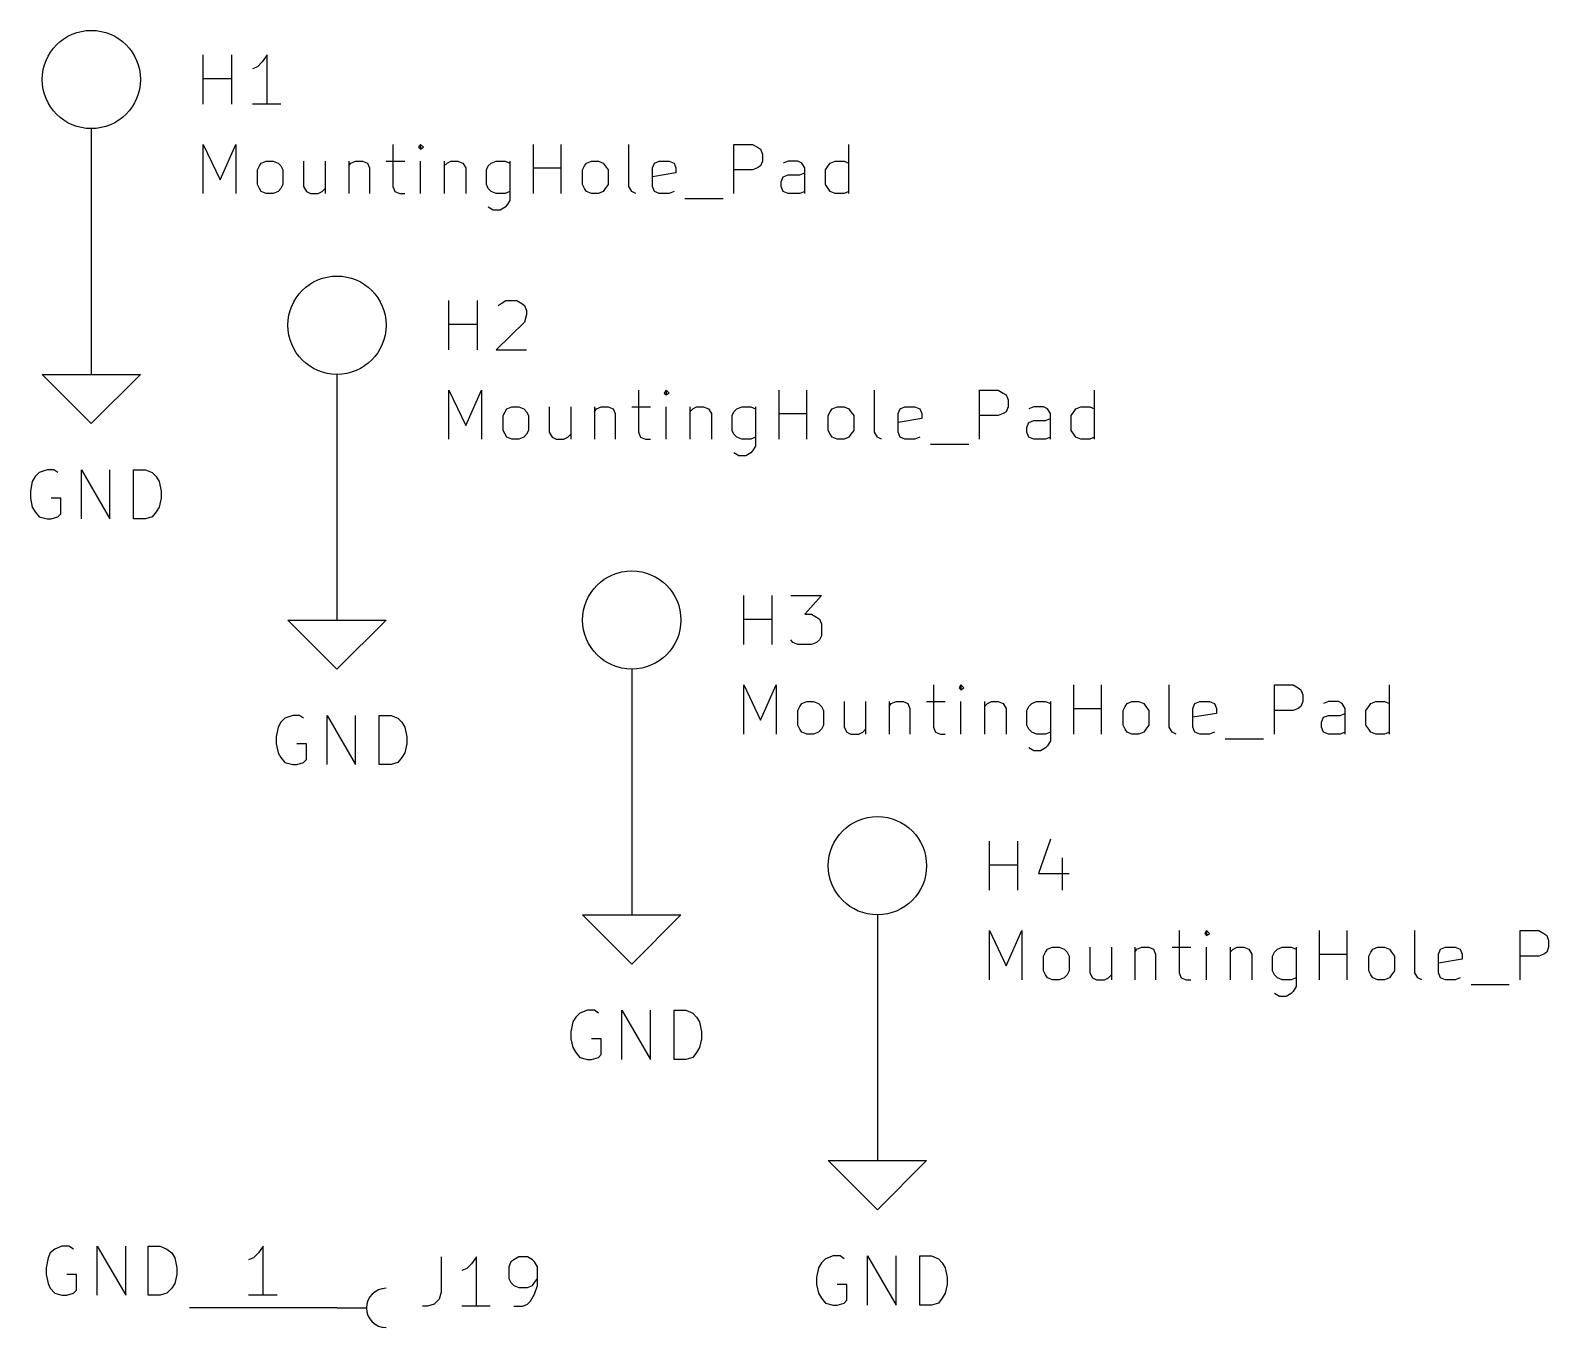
# Model space of a CAD drawing. Extents: x 0.4 to 11.3, y -7.9 to -0.4.
# Drawn here: x 6.438 to 7.983, y -4.07 to -2.75 of the extents above; entities that cross this region are included whole.
import ezdxf

# ---------------------------------------------------------------- set-up
doc = ezdxf.new("R2010")
doc.units = 0
doc.header["$MEASUREMENT"] = 0
for name, color, linetype in [('BLACK', 7, 'CONTINUOUS'), ('CYAN2', 4, 'CONTINUOUS'), ('GREEN2', 3, 'CONTINUOUS'), ('RED2', 1, 'CONTINUOUS')]:
    doc.layers.add(name, color=color, linetype=linetype)

msp = doc.modelspace()

# ---------------------------------------------------------------- linework, layer by layer
at = {"layer": 'BLACK', "linetype": 'CONTINUOUS'}
for p, q in [((6.456, -3.999), (6.454, -4.009)), ((6.458, -3.994), (6.456, -3.999)), ((6.463, -3.99), (6.458, -3.994)), ((6.47, -3.987), (6.463, -3.99)), ((6.477, -3.987), (6.47, -3.987)), ((6.482, -3.99), (6.477, -3.987)), ((6.506, -4.037), (6.506, -3.987)), ((6.506, -3.987), (6.535, -4.037)), ((6.535, -4.037), (6.535, -3.987)), ((6.558, -4.037), (6.558, -3.987)), ((6.558, -3.987), (6.57, -3.987)), ((6.57, -3.987), (6.577, -3.99)), ((6.577, -3.99), (6.582, -3.994)), ((6.582, -3.994), (6.585, -3.999)), ((6.585, -3.999), (6.587, -4.009)), ((6.454, -4.009), (6.454, -4.016)), ((6.454, -4.016), (6.456, -4.025)), ((6.485, -4.016), (6.475, -4.016)), ((6.485, -4.032), (6.485, -4.016)), ((6.587, -4.016), (6.585, -4.025)), ((6.587, -4.009), (6.587, -4.016)), ((6.456, -4.025), (6.458, -4.03)), ((6.458, -4.03), (6.463, -4.035)), ((6.482, -4.035), (6.485, -4.032)), ((6.582, -4.03), (6.577, -4.035)), ((6.585, -4.025), (6.582, -4.03)), ((6.463, -4.035), (6.47, -4.037)), ((6.47, -4.037), (6.475, -4.037)), ((6.475, -4.037), (6.482, -4.035)), ((6.57, -4.037), (6.558, -4.037)), ((6.577, -4.035), (6.57, -4.037))]:
    msp.add_line(p, q, dxfattribs=at)
at = {"layer": 'CYAN2', "linetype": 'CONTINUOUS'}
for p, q in [((6.614, -2.825), (6.614, -2.775)), ((6.643, -2.825), (6.643, -2.775)), ((6.679, -2.775), (6.674, -2.782)), ((6.679, -2.825), (6.679, -2.775)), ((6.669, -2.787), (6.664, -2.789)), ((6.674, -2.782), (6.669, -2.787)), ((6.614, -2.799), (6.643, -2.799)), ((6.693, -2.825), (6.664, -2.825)), ((6.614, -2.916), (6.614, -2.866)), ((6.614, -2.866), (6.631, -2.902)), ((6.631, -2.902), (6.647, -2.866)), ((6.647, -2.866), (6.647, -2.916)), ((6.807, -2.866), (6.807, -2.909)), ((6.835, -2.866), (6.833, -2.869)), ((6.833, -2.869), (6.835, -2.871)), ((6.838, -2.869), (6.835, -2.866)), ((6.835, -2.866), (6.835, -2.871)), ((6.835, -2.871), (6.838, -2.869)), ((6.95, -2.916), (6.95, -2.866)), ((6.978, -2.916), (6.978, -2.866)), ((7.047, -2.909), (7.047, -2.866)), ((7.154, -2.916), (7.154, -2.866)), ((7.154, -2.866), (7.173, -2.866)), ((7.173, -2.866), (7.178, -2.869)), ((7.178, -2.869), (7.181, -2.871)), ((7.181, -2.871), (7.183, -2.876)), ((7.271, -2.916), (7.271, -2.866)), ((6.669, -2.892), (6.671, -2.888)), ((6.671, -2.888), (6.673, -2.885)), ((6.673, -2.885), (6.678, -2.883)), ((6.678, -2.883), (6.685, -2.883)), ((6.685, -2.883), (6.69, -2.885)), ((6.69, -2.885), (6.693, -2.888)), ((6.693, -2.888), (6.695, -2.892)), ((6.716, -2.883), (6.716, -2.909)), ((6.738, -2.883), (6.738, -2.916)), ((6.762, -2.883), (6.762, -2.916)), ((6.762, -2.888), (6.764, -2.885)), ((6.764, -2.885), (6.769, -2.883)), ((6.769, -2.883), (6.776, -2.883)), ((6.776, -2.883), (6.781, -2.885)), ((6.781, -2.885), (6.783, -2.89)), ((6.8, -2.883), (6.819, -2.883)), ((6.835, -2.916), (6.835, -2.883)), ((6.859, -2.883), (6.859, -2.916)), ((6.859, -2.888), (6.862, -2.885)), ((6.862, -2.885), (6.866, -2.883)), ((6.866, -2.883), (6.873, -2.883)), ((6.873, -2.883), (6.878, -2.885)), ((6.878, -2.885), (6.881, -2.89)), ((6.902, -2.892), (6.904, -2.888)), ((6.904, -2.888), (6.907, -2.885)), ((6.907, -2.885), (6.912, -2.883)), ((6.912, -2.883), (6.921, -2.883)), ((6.921, -2.883), (6.926, -2.885)), ((6.926, -2.883), (6.926, -2.923)), ((7, -2.892), (7.002, -2.888)), ((7.002, -2.888), (7.004, -2.885)), ((7.004, -2.885), (7.009, -2.883)), ((7.009, -2.883), (7.016, -2.883)), ((7.016, -2.883), (7.021, -2.885)), ((7.021, -2.885), (7.023, -2.888)), ((7.023, -2.888), (7.026, -2.892)), ((7.071, -2.89), (7.073, -2.885)), ((7.073, -2.885), (7.078, -2.883)), ((7.078, -2.883), (7.088, -2.883)), ((7.088, -2.883), (7.093, -2.885)), ((7.093, -2.885), (7.095, -2.89)), ((7.181, -2.888), (7.178, -2.89)), ((7.183, -2.883), (7.181, -2.888)), ((7.183, -2.876), (7.183, -2.883)), ((7.209, -2.883), (7.204, -2.885)), ((7.219, -2.883), (7.209, -2.883)), ((7.223, -2.885), (7.219, -2.883)), ((7.226, -2.89), (7.223, -2.885)), ((7.247, -2.892), (7.25, -2.888)), ((7.25, -2.888), (7.252, -2.885)), ((7.252, -2.885), (7.257, -2.883)), ((7.257, -2.883), (7.266, -2.883)), ((7.266, -2.883), (7.271, -2.885)), ((6.669, -2.907), (6.669, -2.892)), ((6.695, -2.892), (6.695, -2.907)), ((6.783, -2.89), (6.783, -2.916)), ((6.881, -2.89), (6.881, -2.916)), ((6.902, -2.907), (6.902, -2.892)), ((6.95, -2.89), (6.978, -2.89)), ((7, -2.907), (7, -2.892)), ((7.026, -2.892), (7.026, -2.907)), ((7.071, -2.909), (7.071, -2.89)), ((7.095, -2.895), (7.071, -2.899)), ((7.095, -2.89), (7.095, -2.895)), ((7.173, -2.892), (7.154, -2.892)), ((7.178, -2.89), (7.173, -2.892)), ((7.202, -2.904), (7.204, -2.899)), ((7.202, -2.909), (7.202, -2.904)), ((7.204, -2.899), (7.209, -2.897)), ((7.209, -2.897), (7.221, -2.897)), ((7.221, -2.897), (7.226, -2.895)), ((7.226, -2.916), (7.226, -2.89)), ((7.247, -2.907), (7.247, -2.892)), ((6.671, -2.911), (6.669, -2.907)), ((6.673, -2.914), (6.671, -2.911)), ((6.678, -2.916), (6.673, -2.914)), ((6.685, -2.916), (6.678, -2.916)), ((6.69, -2.914), (6.685, -2.916)), ((6.693, -2.911), (6.69, -2.914)), ((6.695, -2.907), (6.693, -2.911)), ((6.716, -2.909), (6.719, -2.914)), ((6.719, -2.914), (6.723, -2.916)), ((6.723, -2.916), (6.731, -2.916)), ((6.731, -2.916), (6.735, -2.914)), ((6.735, -2.914), (6.738, -2.911)), ((6.807, -2.909), (6.809, -2.914)), ((6.809, -2.914), (6.814, -2.916)), ((6.814, -2.916), (6.819, -2.916)), ((6.904, -2.911), (6.902, -2.907)), ((6.907, -2.914), (6.904, -2.911)), ((6.912, -2.916), (6.907, -2.914)), ((6.921, -2.916), (6.912, -2.916)), ((6.926, -2.914), (6.921, -2.916)), ((7.002, -2.911), (7, -2.907)), ((7.004, -2.914), (7.002, -2.911)), ((7.009, -2.916), (7.004, -2.914)), ((7.016, -2.916), (7.009, -2.916)), ((7.021, -2.914), (7.016, -2.916)), ((7.023, -2.911), (7.021, -2.914)), ((7.026, -2.907), (7.023, -2.911)), ((7.05, -2.914), (7.047, -2.909)), ((7.054, -2.916), (7.05, -2.914)), ((7.073, -2.914), (7.071, -2.909)), ((7.078, -2.916), (7.073, -2.914)), ((7.088, -2.916), (7.078, -2.916)), ((7.093, -2.914), (7.088, -2.916)), ((7.204, -2.914), (7.202, -2.909)), ((7.209, -2.916), (7.204, -2.914)), ((7.221, -2.916), (7.209, -2.916)), ((7.226, -2.914), (7.221, -2.916)), ((7.25, -2.911), (7.247, -2.907)), ((7.252, -2.914), (7.25, -2.911)), ((7.257, -2.916), (7.252, -2.914)), ((7.266, -2.916), (7.257, -2.916)), ((7.271, -2.914), (7.266, -2.916)), ((6.909, -2.933), (6.904, -2.93)), ((6.916, -2.933), (6.909, -2.933)), ((6.921, -2.93), (6.916, -2.933)), ((6.923, -2.928), (6.921, -2.93)), ((6.926, -2.923), (6.923, -2.928)), ((7.104, -2.921), (7.143, -2.921)), ((6.864, -3.075), (6.864, -3.025)), ((6.893, -3.075), (6.893, -3.025)), ((6.914, -3.03), (6.917, -3.028)), ((6.917, -3.028), (6.922, -3.025)), ((6.922, -3.025), (6.933, -3.025)), ((6.933, -3.025), (6.938, -3.028)), ((6.938, -3.028), (6.941, -3.03)), ((6.941, -3.03), (6.943, -3.035)), ((6.943, -3.039), (6.941, -3.047)), ((6.943, -3.035), (6.943, -3.039)), ((6.864, -3.049), (6.893, -3.049)), ((6.941, -3.047), (6.912, -3.075)), ((6.912, -3.075), (6.943, -3.075)), ((6.864, -3.166), (6.864, -3.116)), ((6.864, -3.116), (6.881, -3.152)), ((6.881, -3.152), (6.897, -3.116)), ((6.897, -3.116), (6.897, -3.166)), ((7.057, -3.116), (7.057, -3.159)), ((7.085, -3.116), (7.083, -3.119)), ((7.083, -3.119), (7.085, -3.121)), ((7.088, -3.119), (7.085, -3.116)), ((7.085, -3.116), (7.085, -3.121)), ((7.085, -3.121), (7.088, -3.119)), ((7.2, -3.166), (7.2, -3.116)), ((7.228, -3.166), (7.228, -3.116)), ((7.297, -3.159), (7.297, -3.116)), ((7.404, -3.166), (7.404, -3.116)), ((7.404, -3.116), (7.423, -3.116)), ((7.423, -3.116), (7.428, -3.119)), ((7.428, -3.119), (7.431, -3.121)), ((7.521, -3.166), (7.521, -3.116)), ((6.921, -3.138), (6.923, -3.135)), ((6.923, -3.135), (6.928, -3.133)), ((6.928, -3.133), (6.935, -3.133)), ((6.935, -3.133), (6.94, -3.135)), ((6.94, -3.135), (6.943, -3.138)), ((6.966, -3.133), (6.966, -3.159)), ((6.988, -3.133), (6.988, -3.166)), ((7.012, -3.133), (7.012, -3.166)), ((7.012, -3.138), (7.014, -3.135)), ((7.014, -3.135), (7.019, -3.133)), ((7.019, -3.133), (7.026, -3.133)), ((7.026, -3.133), (7.031, -3.135)), ((7.031, -3.135), (7.033, -3.14)), ((7.05, -3.133), (7.069, -3.133)), ((7.085, -3.166), (7.085, -3.133)), ((7.109, -3.133), (7.109, -3.166)), ((7.109, -3.138), (7.112, -3.135)), ((7.112, -3.135), (7.116, -3.133)), ((7.116, -3.133), (7.123, -3.133)), ((7.123, -3.133), (7.128, -3.135)), ((7.128, -3.135), (7.131, -3.14)), ((7.154, -3.138), (7.157, -3.135)), ((7.157, -3.135), (7.162, -3.133)), ((7.162, -3.133), (7.171, -3.133)), ((7.171, -3.133), (7.176, -3.135)), ((7.176, -3.133), (7.176, -3.173)), ((7.252, -3.138), (7.254, -3.135)), ((7.254, -3.135), (7.259, -3.133)), ((7.259, -3.133), (7.266, -3.133)), ((7.266, -3.133), (7.271, -3.135)), ((7.271, -3.135), (7.273, -3.138)), ((7.321, -3.14), (7.323, -3.135)), ((7.323, -3.135), (7.328, -3.133)), ((7.328, -3.133), (7.338, -3.133)), ((7.338, -3.133), (7.343, -3.135)), ((7.343, -3.135), (7.345, -3.14)), ((7.431, -3.121), (7.433, -3.126)), ((7.433, -3.133), (7.431, -3.138)), ((7.433, -3.126), (7.433, -3.133)), ((7.459, -3.133), (7.454, -3.135)), ((7.469, -3.133), (7.459, -3.133)), ((7.473, -3.135), (7.469, -3.133)), ((7.476, -3.14), (7.473, -3.135)), ((7.5, -3.138), (7.502, -3.135)), ((7.502, -3.135), (7.507, -3.133)), ((7.507, -3.133), (7.516, -3.133)), ((7.516, -3.133), (7.521, -3.135)), ((6.919, -3.142), (6.921, -3.138)), ((6.919, -3.157), (6.919, -3.142)), ((6.943, -3.138), (6.945, -3.142)), ((6.945, -3.142), (6.945, -3.157)), ((7.033, -3.14), (7.033, -3.166)), ((7.131, -3.14), (7.131, -3.166)), ((7.152, -3.142), (7.154, -3.138)), ((7.152, -3.157), (7.152, -3.142)), ((7.2, -3.14), (7.228, -3.14)), ((7.25, -3.142), (7.252, -3.138)), ((7.25, -3.157), (7.25, -3.142)), ((7.273, -3.138), (7.276, -3.142)), ((7.276, -3.142), (7.276, -3.157)), ((7.321, -3.159), (7.321, -3.14)), ((7.345, -3.145), (7.321, -3.149)), ((7.345, -3.14), (7.345, -3.145)), ((7.423, -3.142), (7.404, -3.142)), ((7.428, -3.14), (7.423, -3.142)), ((7.431, -3.138), (7.428, -3.14)), ((7.452, -3.154), (7.454, -3.149)), ((7.454, -3.149), (7.459, -3.147)), ((7.459, -3.147), (7.471, -3.147)), ((7.471, -3.147), (7.476, -3.145)), ((7.476, -3.166), (7.476, -3.14)), ((7.497, -3.142), (7.5, -3.138)), ((7.497, -3.157), (7.497, -3.142)), ((6.921, -3.161), (6.919, -3.157)), ((6.923, -3.164), (6.921, -3.161)), ((6.928, -3.166), (6.923, -3.164)), ((6.935, -3.166), (6.928, -3.166)), ((6.94, -3.164), (6.935, -3.166)), ((6.943, -3.161), (6.94, -3.164)), ((6.945, -3.157), (6.943, -3.161)), ((6.966, -3.159), (6.969, -3.164)), ((6.969, -3.164), (6.973, -3.166)), ((6.973, -3.166), (6.981, -3.166)), ((6.981, -3.166), (6.985, -3.164)), ((6.985, -3.164), (6.988, -3.161)), ((7.057, -3.159), (7.059, -3.164)), ((7.059, -3.164), (7.064, -3.166)), ((7.064, -3.166), (7.069, -3.166)), ((7.154, -3.161), (7.152, -3.157)), ((7.157, -3.164), (7.154, -3.161)), ((7.162, -3.166), (7.157, -3.164)), ((7.171, -3.166), (7.162, -3.166)), ((7.176, -3.164), (7.171, -3.166)), ((7.252, -3.161), (7.25, -3.157)), ((7.254, -3.164), (7.252, -3.161)), ((7.259, -3.166), (7.254, -3.164)), ((7.266, -3.166), (7.259, -3.166)), ((7.271, -3.164), (7.266, -3.166)), ((7.273, -3.161), (7.271, -3.164)), ((7.276, -3.157), (7.273, -3.161)), ((7.3, -3.164), (7.297, -3.159)), ((7.304, -3.166), (7.3, -3.164)), ((7.323, -3.164), (7.321, -3.159)), ((7.328, -3.166), (7.323, -3.164)), ((7.338, -3.166), (7.328, -3.166)), ((7.343, -3.164), (7.338, -3.166)), ((7.452, -3.159), (7.452, -3.154)), ((7.454, -3.164), (7.452, -3.159)), ((7.459, -3.166), (7.454, -3.164)), ((7.471, -3.166), (7.459, -3.166)), ((7.476, -3.164), (7.471, -3.166)), ((7.5, -3.161), (7.497, -3.157)), ((7.502, -3.164), (7.5, -3.161)), ((7.507, -3.166), (7.502, -3.164)), ((7.516, -3.166), (7.507, -3.166)), ((7.521, -3.164), (7.516, -3.166)), ((7.159, -3.183), (7.154, -3.18)), ((7.171, -3.18), (7.166, -3.183)), ((7.173, -3.178), (7.171, -3.18)), ((7.176, -3.173), (7.173, -3.178)), ((7.354, -3.171), (7.393, -3.171)), ((6.455, -3.197), (6.447, -3.2)), ((6.462, -3.197), (6.455, -3.197)), ((6.466, -3.2), (6.462, -3.197)), ((6.49, -3.247), (6.49, -3.197)), ((6.49, -3.197), (6.519, -3.247)), ((6.519, -3.247), (6.519, -3.197)), ((6.543, -3.247), (6.543, -3.197)), ((6.543, -3.197), (6.555, -3.197)), ((6.555, -3.197), (6.562, -3.2)), ((7.166, -3.183), (7.159, -3.183)), ((6.44, -3.209), (6.438, -3.219)), ((6.443, -3.204), (6.44, -3.209)), ((6.447, -3.2), (6.443, -3.204)), ((6.562, -3.2), (6.566, -3.204)), ((6.566, -3.204), (6.569, -3.209)), ((6.569, -3.209), (6.571, -3.219)), ((6.438, -3.219), (6.438, -3.226)), ((6.438, -3.226), (6.44, -3.235)), ((6.469, -3.226), (6.459, -3.226)), ((6.469, -3.242), (6.469, -3.226)), ((6.571, -3.226), (6.569, -3.235)), ((6.571, -3.219), (6.571, -3.226)), ((6.44, -3.235), (6.443, -3.24)), ((6.443, -3.24), (6.447, -3.245)), ((6.466, -3.245), (6.469, -3.242)), ((6.566, -3.24), (6.562, -3.245)), ((6.569, -3.235), (6.566, -3.24)), ((6.447, -3.245), (6.455, -3.247)), ((6.455, -3.247), (6.459, -3.247)), ((6.459, -3.247), (6.466, -3.245)), ((6.555, -3.247), (6.543, -3.247)), ((6.562, -3.245), (6.555, -3.247)), ((7.164, -3.375), (7.164, -3.325)), ((7.193, -3.375), (7.193, -3.325)), ((7.212, -3.325), (7.243, -3.325)), ((7.243, -3.325), (7.226, -3.344)), ((7.164, -3.349), (7.193, -3.349)), ((7.226, -3.344), (7.233, -3.344)), ((7.233, -3.344), (7.238, -3.347)), ((7.238, -3.347), (7.241, -3.349)), ((7.241, -3.349), (7.243, -3.354)), ((7.243, -3.366), (7.241, -3.37)), ((7.243, -3.354), (7.243, -3.366)), ((7.214, -3.373), (7.212, -3.37)), ((7.219, -3.375), (7.214, -3.373)), ((7.233, -3.375), (7.219, -3.375)), ((7.238, -3.373), (7.233, -3.375)), ((7.241, -3.37), (7.238, -3.373)), ((7.164, -3.466), (7.164, -3.416)), ((7.164, -3.416), (7.181, -3.452)), ((7.181, -3.452), (7.197, -3.416)), ((7.197, -3.416), (7.197, -3.466)), ((7.357, -3.416), (7.357, -3.459)), ((7.385, -3.416), (7.383, -3.419)), ((7.383, -3.419), (7.385, -3.421)), ((7.388, -3.419), (7.385, -3.416)), ((7.385, -3.416), (7.385, -3.421)), ((7.385, -3.421), (7.388, -3.419)), ((7.5, -3.466), (7.5, -3.416)), ((7.528, -3.466), (7.528, -3.416)), ((7.597, -3.459), (7.597, -3.416)), ((7.704, -3.466), (7.704, -3.416)), ((7.704, -3.416), (7.723, -3.416)), ((7.723, -3.416), (7.728, -3.419)), ((7.728, -3.419), (7.731, -3.421)), ((7.731, -3.421), (7.733, -3.426)), ((7.733, -3.426), (7.733, -3.433)), ((7.821, -3.466), (7.821, -3.416)), ((7.219, -3.442), (7.221, -3.438)), ((7.219, -3.457), (7.219, -3.442)), ((7.221, -3.438), (7.223, -3.435)), ((7.223, -3.435), (7.228, -3.433)), ((7.228, -3.433), (7.235, -3.433)), ((7.235, -3.433), (7.24, -3.435)), ((7.24, -3.435), (7.243, -3.438)), ((7.243, -3.438), (7.245, -3.442)), ((7.245, -3.442), (7.245, -3.457)), ((7.266, -3.433), (7.266, -3.459)), ((7.288, -3.433), (7.288, -3.466)), ((7.312, -3.433), (7.312, -3.466)), ((7.312, -3.438), (7.314, -3.435)), ((7.314, -3.435), (7.319, -3.433)), ((7.319, -3.433), (7.326, -3.433)), ((7.326, -3.433), (7.331, -3.435)), ((7.331, -3.435), (7.333, -3.44)), ((7.333, -3.44), (7.333, -3.466)), ((7.35, -3.433), (7.369, -3.433)), ((7.385, -3.466), (7.385, -3.433)), ((7.409, -3.433), (7.409, -3.466)), ((7.409, -3.438), (7.412, -3.435)), ((7.412, -3.435), (7.416, -3.433)), ((7.416, -3.433), (7.423, -3.433)), ((7.423, -3.433), (7.428, -3.435)), ((7.428, -3.435), (7.431, -3.44)), ((7.431, -3.44), (7.431, -3.466)), ((7.452, -3.442), (7.454, -3.438)), ((7.452, -3.457), (7.452, -3.442)), ((7.454, -3.438), (7.457, -3.435)), ((7.457, -3.435), (7.462, -3.433)), ((7.462, -3.433), (7.471, -3.433)), ((7.471, -3.433), (7.476, -3.435)), ((7.476, -3.433), (7.476, -3.473)), ((7.5, -3.44), (7.528, -3.44)), ((7.55, -3.442), (7.552, -3.438)), ((7.55, -3.457), (7.55, -3.442)), ((7.552, -3.438), (7.554, -3.435)), ((7.554, -3.435), (7.559, -3.433)), ((7.559, -3.433), (7.566, -3.433)), ((7.566, -3.433), (7.571, -3.435)), ((7.571, -3.435), (7.573, -3.438)), ((7.573, -3.438), (7.576, -3.442)), ((7.576, -3.442), (7.576, -3.457)), ((7.621, -3.44), (7.623, -3.435)), ((7.621, -3.459), (7.621, -3.44)), ((7.645, -3.445), (7.621, -3.449)), ((7.623, -3.435), (7.628, -3.433)), ((7.628, -3.433), (7.638, -3.433)), ((7.638, -3.433), (7.643, -3.435)), ((7.643, -3.435), (7.645, -3.44)), ((7.645, -3.44), (7.645, -3.445)), ((7.723, -3.442), (7.704, -3.442)), ((7.728, -3.44), (7.723, -3.442)), ((7.731, -3.438), (7.728, -3.44)), ((7.733, -3.433), (7.731, -3.438)), ((7.759, -3.433), (7.754, -3.435)), ((7.769, -3.433), (7.759, -3.433)), ((7.773, -3.435), (7.769, -3.433)), ((7.771, -3.447), (7.776, -3.445)), ((7.776, -3.44), (7.773, -3.435)), ((7.776, -3.466), (7.776, -3.44)), ((7.797, -3.442), (7.8, -3.438)), ((7.797, -3.457), (7.797, -3.442)), ((7.8, -3.438), (7.802, -3.435)), ((7.802, -3.435), (7.807, -3.433)), ((7.807, -3.433), (7.816, -3.433)), ((7.816, -3.433), (7.821, -3.435)), ((6.69, -3.459), (6.688, -3.469)), ((6.693, -3.454), (6.69, -3.459)), ((6.697, -3.45), (6.693, -3.454)), ((6.705, -3.447), (6.697, -3.45)), ((6.712, -3.447), (6.705, -3.447)), ((6.716, -3.45), (6.712, -3.447)), ((6.74, -3.497), (6.74, -3.447)), ((6.74, -3.447), (6.769, -3.497)), ((6.769, -3.497), (6.769, -3.447)), ((6.793, -3.497), (6.793, -3.447)), ((6.793, -3.447), (6.805, -3.447)), ((6.805, -3.447), (6.812, -3.45)), ((6.812, -3.45), (6.816, -3.454)), ((6.816, -3.454), (6.819, -3.459)), ((6.819, -3.459), (6.821, -3.469)), ((7.221, -3.461), (7.219, -3.457)), ((7.245, -3.457), (7.243, -3.461)), ((7.266, -3.459), (7.269, -3.464)), ((7.357, -3.459), (7.359, -3.464)), ((7.454, -3.461), (7.452, -3.457)), ((7.552, -3.461), (7.55, -3.457)), ((7.576, -3.457), (7.573, -3.461)), ((7.6, -3.464), (7.597, -3.459)), ((7.623, -3.464), (7.621, -3.459)), ((7.752, -3.454), (7.754, -3.449)), ((7.752, -3.459), (7.752, -3.454)), ((7.754, -3.464), (7.752, -3.459)), ((7.754, -3.449), (7.759, -3.447)), ((7.759, -3.447), (7.771, -3.447)), ((7.8, -3.461), (7.797, -3.457)), ((6.688, -3.469), (6.688, -3.476)), ((6.688, -3.476), (6.69, -3.485)), ((6.719, -3.476), (6.709, -3.476)), ((6.719, -3.492), (6.719, -3.476)), ((6.821, -3.476), (6.819, -3.485)), ((6.821, -3.469), (6.821, -3.476)), ((7.223, -3.464), (7.221, -3.461)), ((7.228, -3.466), (7.223, -3.464)), ((7.235, -3.466), (7.228, -3.466)), ((7.24, -3.464), (7.235, -3.466)), ((7.243, -3.461), (7.24, -3.464)), ((7.269, -3.464), (7.273, -3.466)), ((7.273, -3.466), (7.281, -3.466)), ((7.281, -3.466), (7.285, -3.464)), ((7.285, -3.464), (7.288, -3.461)), ((7.359, -3.464), (7.364, -3.466)), ((7.364, -3.466), (7.369, -3.466)), ((7.457, -3.464), (7.454, -3.461)), ((7.462, -3.466), (7.457, -3.464)), ((7.471, -3.466), (7.462, -3.466)), ((7.476, -3.464), (7.471, -3.466)), ((7.476, -3.473), (7.473, -3.478)), ((7.554, -3.464), (7.552, -3.461)), ((7.559, -3.466), (7.554, -3.464)), ((7.566, -3.466), (7.559, -3.466)), ((7.571, -3.464), (7.566, -3.466)), ((7.573, -3.461), (7.571, -3.464)), ((7.604, -3.466), (7.6, -3.464)), ((7.628, -3.466), (7.623, -3.464)), ((7.638, -3.466), (7.628, -3.466)), ((7.643, -3.464), (7.638, -3.466)), ((7.654, -3.471), (7.693, -3.471)), ((7.759, -3.466), (7.754, -3.464)), ((7.771, -3.466), (7.759, -3.466)), ((7.776, -3.464), (7.771, -3.466)), ((7.802, -3.464), (7.8, -3.461)), ((7.807, -3.466), (7.802, -3.464)), ((7.816, -3.466), (7.807, -3.466)), ((7.821, -3.464), (7.816, -3.466)), ((6.69, -3.485), (6.693, -3.49)), ((6.693, -3.49), (6.697, -3.495)), ((6.816, -3.49), (6.812, -3.495)), ((6.819, -3.485), (6.816, -3.49)), ((7.459, -3.483), (7.454, -3.48)), ((7.466, -3.483), (7.459, -3.483)), ((7.471, -3.48), (7.466, -3.483)), ((7.473, -3.478), (7.471, -3.48)), ((6.697, -3.495), (6.705, -3.497)), ((6.705, -3.497), (6.709, -3.497)), ((6.709, -3.497), (6.716, -3.495)), ((6.716, -3.495), (6.719, -3.492)), ((6.805, -3.497), (6.793, -3.497)), ((6.812, -3.495), (6.805, -3.497)), ((7.414, -3.625), (7.414, -3.575)), ((7.443, -3.625), (7.443, -3.575)), ((7.476, -3.573), (7.464, -3.608)), ((7.414, -3.599), (7.443, -3.599)), ((7.488, -3.592), (7.488, -3.625)), ((7.464, -3.608), (7.495, -3.608)), ((7.414, -3.716), (7.414, -3.666)), ((7.414, -3.666), (7.431, -3.702)), ((7.431, -3.702), (7.447, -3.666)), ((7.447, -3.666), (7.447, -3.716)), ((7.607, -3.666), (7.607, -3.709)), ((7.635, -3.666), (7.633, -3.669)), ((7.633, -3.669), (7.635, -3.671)), ((7.638, -3.669), (7.635, -3.666)), ((7.635, -3.666), (7.635, -3.671)), ((7.635, -3.671), (7.638, -3.669)), ((7.75, -3.716), (7.75, -3.666)), ((7.778, -3.716), (7.778, -3.666)), ((7.847, -3.709), (7.847, -3.666)), ((7.954, -3.716), (7.954, -3.666)), ((7.954, -3.666), (7.973, -3.666)), ((7.973, -3.666), (7.978, -3.669)), ((7.978, -3.669), (7.981, -3.671)), ((7.981, -3.671), (7.983, -3.676)), ((7.983, -3.676), (7.983, -3.683)), ((7.469, -3.692), (7.471, -3.688)), ((7.469, -3.707), (7.469, -3.692)), ((7.471, -3.688), (7.473, -3.685)), ((7.473, -3.685), (7.478, -3.683)), ((7.478, -3.683), (7.485, -3.683)), ((7.485, -3.683), (7.49, -3.685)), ((7.49, -3.685), (7.493, -3.688)), ((7.493, -3.688), (7.495, -3.692)), ((7.495, -3.692), (7.495, -3.707)), ((7.516, -3.683), (7.516, -3.709)), ((7.538, -3.683), (7.538, -3.716)), ((7.562, -3.683), (7.562, -3.716)), ((7.562, -3.688), (7.564, -3.685)), ((7.564, -3.685), (7.569, -3.683)), ((7.569, -3.683), (7.576, -3.683)), ((7.576, -3.683), (7.581, -3.685)), ((7.581, -3.685), (7.583, -3.69)), ((7.583, -3.69), (7.583, -3.716)), ((7.6, -3.683), (7.619, -3.683)), ((7.635, -3.716), (7.635, -3.683)), ((7.659, -3.683), (7.659, -3.716)), ((7.659, -3.688), (7.662, -3.685)), ((7.662, -3.685), (7.666, -3.683)), ((7.666, -3.683), (7.673, -3.683)), ((7.673, -3.683), (7.678, -3.685)), ((7.678, -3.685), (7.681, -3.69)), ((7.681, -3.69), (7.681, -3.716)), ((7.702, -3.692), (7.704, -3.688)), ((7.702, -3.707), (7.702, -3.692)), ((7.704, -3.688), (7.707, -3.685)), ((7.707, -3.685), (7.712, -3.683)), ((7.712, -3.683), (7.721, -3.683)), ((7.721, -3.683), (7.726, -3.685)), ((7.726, -3.683), (7.726, -3.723)), ((7.75, -3.69), (7.778, -3.69)), ((7.8, -3.692), (7.802, -3.688)), ((7.8, -3.707), (7.8, -3.692)), ((7.802, -3.688), (7.804, -3.685)), ((7.804, -3.685), (7.809, -3.683)), ((7.809, -3.683), (7.816, -3.683)), ((7.816, -3.683), (7.821, -3.685)), ((7.821, -3.685), (7.823, -3.688)), ((7.823, -3.688), (7.826, -3.692)), ((7.826, -3.692), (7.826, -3.707)), ((7.871, -3.69), (7.873, -3.685)), ((7.871, -3.709), (7.871, -3.69)), ((7.873, -3.685), (7.878, -3.683)), ((7.878, -3.683), (7.888, -3.683)), ((7.888, -3.683), (7.893, -3.685)), ((7.893, -3.685), (7.895, -3.69)), ((7.895, -3.69), (7.895, -3.695)), ((7.973, -3.692), (7.954, -3.692)), ((7.978, -3.69), (7.973, -3.692)), ((7.981, -3.688), (7.978, -3.69)), ((7.983, -3.683), (7.981, -3.688)), ((7.471, -3.711), (7.469, -3.707)), ((7.495, -3.707), (7.493, -3.711)), ((7.704, -3.711), (7.702, -3.707)), ((7.802, -3.711), (7.8, -3.707)), ((7.826, -3.707), (7.823, -3.711)), ((7.895, -3.695), (7.871, -3.699)), ((7.473, -3.714), (7.471, -3.711)), ((7.478, -3.716), (7.473, -3.714)), ((7.485, -3.716), (7.478, -3.716)), ((7.49, -3.714), (7.485, -3.716)), ((7.493, -3.711), (7.49, -3.714)), ((7.516, -3.709), (7.519, -3.714)), ((7.519, -3.714), (7.523, -3.716)), ((7.523, -3.716), (7.531, -3.716)), ((7.531, -3.716), (7.535, -3.714)), ((7.535, -3.714), (7.538, -3.711)), ((7.607, -3.709), (7.609, -3.714)), ((7.609, -3.714), (7.614, -3.716)), ((7.614, -3.716), (7.619, -3.716)), ((7.707, -3.714), (7.704, -3.711)), ((7.712, -3.716), (7.707, -3.714)), ((7.721, -3.716), (7.712, -3.716)), ((7.726, -3.714), (7.721, -3.716)), ((7.726, -3.723), (7.723, -3.728)), ((7.804, -3.714), (7.802, -3.711)), ((7.809, -3.716), (7.804, -3.714)), ((7.816, -3.716), (7.809, -3.716)), ((7.821, -3.714), (7.816, -3.716)), ((7.823, -3.711), (7.821, -3.714)), ((7.85, -3.714), (7.847, -3.709)), ((7.854, -3.716), (7.85, -3.714)), ((7.873, -3.714), (7.871, -3.709)), ((7.878, -3.716), (7.873, -3.714)), ((7.888, -3.716), (7.878, -3.716)), ((7.893, -3.714), (7.888, -3.716)), ((7.904, -3.721), (7.943, -3.721)), ((7.709, -3.733), (7.704, -3.73)), ((7.716, -3.733), (7.709, -3.733)), ((7.721, -3.73), (7.716, -3.733)), ((7.723, -3.728), (7.721, -3.73)), ((6.993, -3.754), (6.99, -3.759)), ((6.997, -3.75), (6.993, -3.754)), ((7.005, -3.747), (6.997, -3.75)), ((7.012, -3.747), (7.005, -3.747)), ((7.016, -3.75), (7.012, -3.747)), ((7.04, -3.797), (7.04, -3.747)), ((7.04, -3.747), (7.069, -3.797)), ((7.069, -3.797), (7.069, -3.747)), ((7.093, -3.797), (7.093, -3.747)), ((7.093, -3.747), (7.105, -3.747)), ((7.105, -3.747), (7.112, -3.75)), ((7.112, -3.75), (7.116, -3.754)), ((7.116, -3.754), (7.119, -3.759)), ((6.99, -3.759), (6.988, -3.769)), ((6.988, -3.769), (6.988, -3.776)), ((7.119, -3.759), (7.121, -3.769)), ((7.121, -3.769), (7.121, -3.776)), ((6.988, -3.776), (6.99, -3.785)), ((6.99, -3.785), (6.993, -3.79)), ((7.019, -3.776), (7.009, -3.776)), ((7.019, -3.792), (7.019, -3.776)), ((7.119, -3.785), (7.116, -3.79)), ((7.121, -3.776), (7.119, -3.785)), ((6.993, -3.79), (6.997, -3.795)), ((6.997, -3.795), (7.005, -3.797)), ((7.005, -3.797), (7.009, -3.797)), ((7.009, -3.797), (7.016, -3.795)), ((7.016, -3.795), (7.019, -3.792)), ((7.105, -3.797), (7.093, -3.797)), ((7.112, -3.795), (7.105, -3.797)), ((7.116, -3.79), (7.112, -3.795)), ((6.856, -3.998), (6.856, -4.034)), ((6.892, -3.998), (6.887, -4.005)), ((6.892, -4.048), (6.892, -3.998)), ((6.93, -4.001), (6.927, -4.003)), ((6.935, -3.998), (6.93, -4.001)), ((6.944, -3.998), (6.935, -3.998)), ((6.949, -4.001), (6.944, -3.998)), ((6.951, -4.003), (6.949, -4.001)), ((7.247, -4), (7.243, -4.004)), ((7.255, -3.997), (7.247, -4)), ((7.262, -3.997), (7.255, -3.997)), ((7.266, -4), (7.262, -3.997)), ((7.29, -4.047), (7.29, -3.997)), ((7.29, -3.997), (7.319, -4.047)), ((7.319, -4.047), (7.319, -3.997)), ((7.343, -4.047), (7.343, -3.997)), ((7.343, -3.997), (7.355, -3.997)), ((7.355, -3.997), (7.362, -4)), ((7.362, -4), (7.366, -4.004)), ((6.882, -4.01), (6.877, -4.012)), ((6.887, -4.005), (6.882, -4.01)), ((6.927, -4.003), (6.925, -4.008)), ((6.925, -4.008), (6.925, -4.02)), ((6.954, -4.008), (6.951, -4.003)), ((6.954, -4.027), (6.954, -4.008)), ((7.24, -4.009), (7.238, -4.019)), ((7.243, -4.004), (7.24, -4.009)), ((7.366, -4.004), (7.369, -4.009)), ((7.369, -4.009), (7.371, -4.019)), ((6.925, -4.02), (6.927, -4.024)), ((6.927, -4.024), (6.93, -4.027)), ((6.93, -4.027), (6.935, -4.029)), ((6.935, -4.029), (6.944, -4.029)), ((6.944, -4.029), (6.949, -4.027)), ((6.949, -4.027), (6.951, -4.024)), ((6.951, -4.024), (6.954, -4.02)), ((6.951, -4.036), (6.954, -4.027)), ((7.238, -4.019), (7.238, -4.026)), ((7.238, -4.026), (7.24, -4.035)), ((7.269, -4.026), (7.259, -4.026)), ((7.269, -4.042), (7.269, -4.026)), ((7.371, -4.026), (7.369, -4.035)), ((7.371, -4.019), (7.371, -4.026)), ((6.849, -4.046), (6.842, -4.048)), ((6.854, -4.041), (6.849, -4.046)), ((6.856, -4.034), (6.854, -4.041)), ((6.939, -4.048), (6.944, -4.046)), ((6.944, -4.046), (6.947, -4.043)), ((6.947, -4.043), (6.951, -4.036)), ((7.24, -4.035), (7.243, -4.04)), ((7.243, -4.04), (7.247, -4.045)), ((7.247, -4.045), (7.255, -4.047)), ((7.255, -4.047), (7.259, -4.047)), ((7.259, -4.047), (7.266, -4.045)), ((7.266, -4.045), (7.269, -4.042)), ((7.355, -4.047), (7.343, -4.047)), ((7.362, -4.045), (7.355, -4.047)), ((7.366, -4.04), (7.362, -4.045)), ((7.369, -4.035), (7.366, -4.04)), ((6.842, -4.048), (6.837, -4.048)), ((6.906, -4.048), (6.877, -4.048)), ((6.93, -4.048), (6.939, -4.048))]:
    msp.add_line(p, q, dxfattribs=at)
at = {"layer": 'GREEN2', "linetype": 'CONTINUOUS'}
for p, q in [((6.5, -2.95), (6.5, -3.05)), ((6.75, -3.2), (6.75, -3.3)), ((7.05, -3.5), (7.05, -3.6)), ((7.3, -3.75), (7.3, -3.85))]:
    msp.add_line(p, q, dxfattribs=at)
at = {"layer": 'RED2', "linetype": 'CONTINUOUS'}
for p, q in [((6.5, -2.85), (6.5, -2.95)), ((6.5, -3.05), (6.5, -3.1)), ((6.5, -3.15), (6.45, -3.1)), ((6.45, -3.1), (6.5, -3.1)), ((6.5, -3.1), (6.55, -3.1)), ((6.55, -3.1), (6.5, -3.15)), ((6.75, -3.1), (6.75, -3.2)), ((6.75, -3.3), (6.75, -3.35)), ((6.75, -3.4), (6.7, -3.35)), ((6.7, -3.35), (6.75, -3.35)), ((6.75, -3.35), (6.8, -3.35)), ((6.8, -3.35), (6.75, -3.4)), ((7.05, -3.4), (7.05, -3.5)), ((7.05, -3.6), (7.05, -3.65)), ((7.05, -3.7), (7, -3.65)), ((7, -3.65), (7.05, -3.65)), ((7.05, -3.65), (7.1, -3.65)), ((7.1, -3.65), (7.05, -3.7)), ((7.3, -3.65), (7.3, -3.75)), ((7.3, -3.85), (7.3, -3.9)), ((7.3, -3.95), (7.25, -3.9)), ((7.25, -3.9), (7.3, -3.9)), ((7.3, -3.9), (7.35, -3.9)), ((7.35, -3.9), (7.3, -3.95)), ((6.665, -3.999), (6.66, -4.001)), ((6.67, -3.994), (6.665, -3.999)), ((6.675, -3.987), (6.67, -3.994)), ((6.675, -4.037), (6.675, -3.987)), ((6.689, -4.037), (6.66, -4.037)), ((6.75, -4.05), (6.6, -4.05)), ((6.75, -4.05), (6.78, -4.05))]:
    msp.add_line(p, q, dxfattribs=at)
at = {"layer": 'RED2'}
for centre in [(6.5, -2.8), (6.75, -3.05), (7.05, -3.35), (7.3, -3.6)]:
    msp.add_circle(centre, 0.05, dxfattribs=at)
msp.add_arc((6.8, -4.05), 0.02, -269.9, -90.1, dxfattribs=at)

doc.saveas('drawing.dxf')
